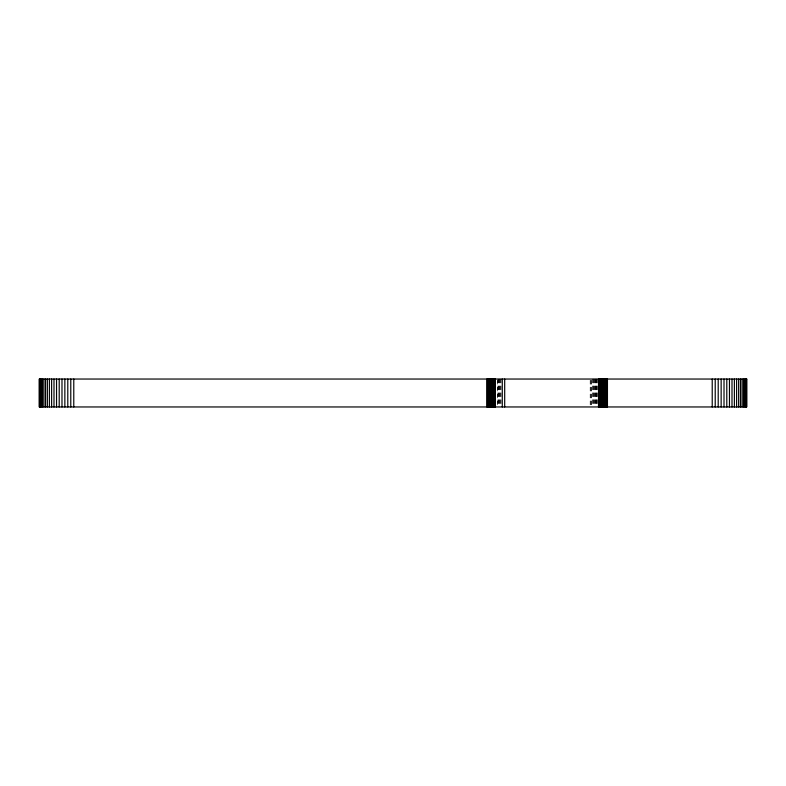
<?xml version="1.0" encoding="UTF-8"?>
<svg xmlns="http://www.w3.org/2000/svg" width="786" height="786" viewBox="0 0 786 786"><rect width="100%" height="100%" fill="white"/><g stroke="black" fill="none" stroke-linecap="round" stroke-linejoin="round"><path stroke-width="0.59" stroke-dasharray="3.93 2.95" d="M597.272 379.039L597.272 405.743M596.81 379.039L596.81 405.743M596.299 379.039L596.299 405.743M595.749 379.039L595.749 405.743M595.149 379.039L595.149 405.743M594.521 379.039L594.521 405.743M593.852 379.039L593.852 405.743M593.155 379.039L593.155 405.743M592.438 379.039L592.438 405.743M591.701 380.257L591.701 405.743M590.954 380.257L590.954 405.743M590.207 380.257L590.207 405.743M501.055 379.039L501.055 405.743M500.368 379.039L500.368 405.743M499.7 379.039L499.7 405.743M499.061 379.039L499.061 405.743M498.462 379.039L498.462 405.743M497.911 379.039L497.911 405.743M497.4 380.257L497.4 405.743"/><path stroke-width="1.18" d="M746.572 379.039L746.572 406.961M746.179 379.039L746.179 406.961M745.521 379.039L745.521 406.961M744.617 379.039L744.617 406.961M743.468 379.039L743.468 406.961M742.082 379.039L742.082 406.961M740.461 379.039L740.461 406.961M738.634 379.039L738.634 406.961M736.6 379.039L736.6 406.961M734.379 379.039L734.379 406.961M732.002 379.039L732.002 406.961M729.457 379.039L729.457 406.961M726.795 379.039L726.795 406.961M724.014 379.039L724.014 406.961M721.145 379.039L721.145 406.961M718.207 379.039L718.207 406.961M715.221 379.039L715.221 406.961M712.224 379.039L712.224 406.961M607.45 379.039L607.45 406.961M606.694 379.039L606.694 406.961M605.947 379.039L605.947 406.961M605.22 379.039L605.22 406.961M604.503 379.039L604.503 406.961M603.805 379.039L603.805 406.961M603.137 379.039L603.137 406.961M602.498 379.039L602.498 406.961M601.909 379.039L601.909 406.961M601.349 379.039L601.349 406.961M600.848 379.039L600.848 406.961M600.386 379.039L600.386 406.961M599.983 379.039L599.983 406.961M599.63 379.039L599.63 406.961M599.345 379.039L599.345 406.961M599.119 379.039L599.119 406.961M598.961 379.039L598.961 406.961M598.824 379.039L598.824 406.961M598.51 379.039L598.51 406.961M504.691 379.039L504.691 406.961M502.283 379.039L502.283 406.961M495.386 406.961L495.357 379.039L495.259 406.961M495.092 379.039L495.092 406.961M494.866 379.039L494.866 406.961M494.581 379.039L494.581 406.961M494.237 379.039L494.237 406.961M493.824 379.039L493.824 406.961M493.372 379.039L493.372 406.961M492.861 379.039L492.861 406.961M492.311 379.039L492.311 406.961M491.712 379.039L491.712 406.961M491.073 379.039L491.073 406.961M490.405 379.039L490.405 406.961M489.717 379.039L489.717 406.961M489 379.039L489 406.961M488.263 379.039L488.263 406.961M487.517 379.039L487.517 406.961M486.77 379.039L486.77 406.961M73.776 379.039L73.776 406.961M70.779 379.039L70.779 406.961M67.793 379.039L67.793 406.961M64.855 379.039L64.855 406.961M61.986 379.039L61.986 406.961M59.205 379.039L59.205 406.961M56.543 379.039L56.543 406.961M53.998 379.039L53.998 406.961M51.621 379.039L51.621 406.961M49.4 379.039L49.4 406.961M47.366 379.039L47.366 406.961M45.539 379.039L45.539 406.961M43.918 379.039L43.918 406.961M42.532 379.039L42.532 406.961M41.383 379.039L41.383 406.961M40.479 379.039L40.479 406.961M39.821 379.039L39.821 406.961M39.428 379.039L39.428 406.961M746.7 379.039L39.3 379.039L39.3 406.961L746.7 406.961L746.7 379.039"/></g></svg>
